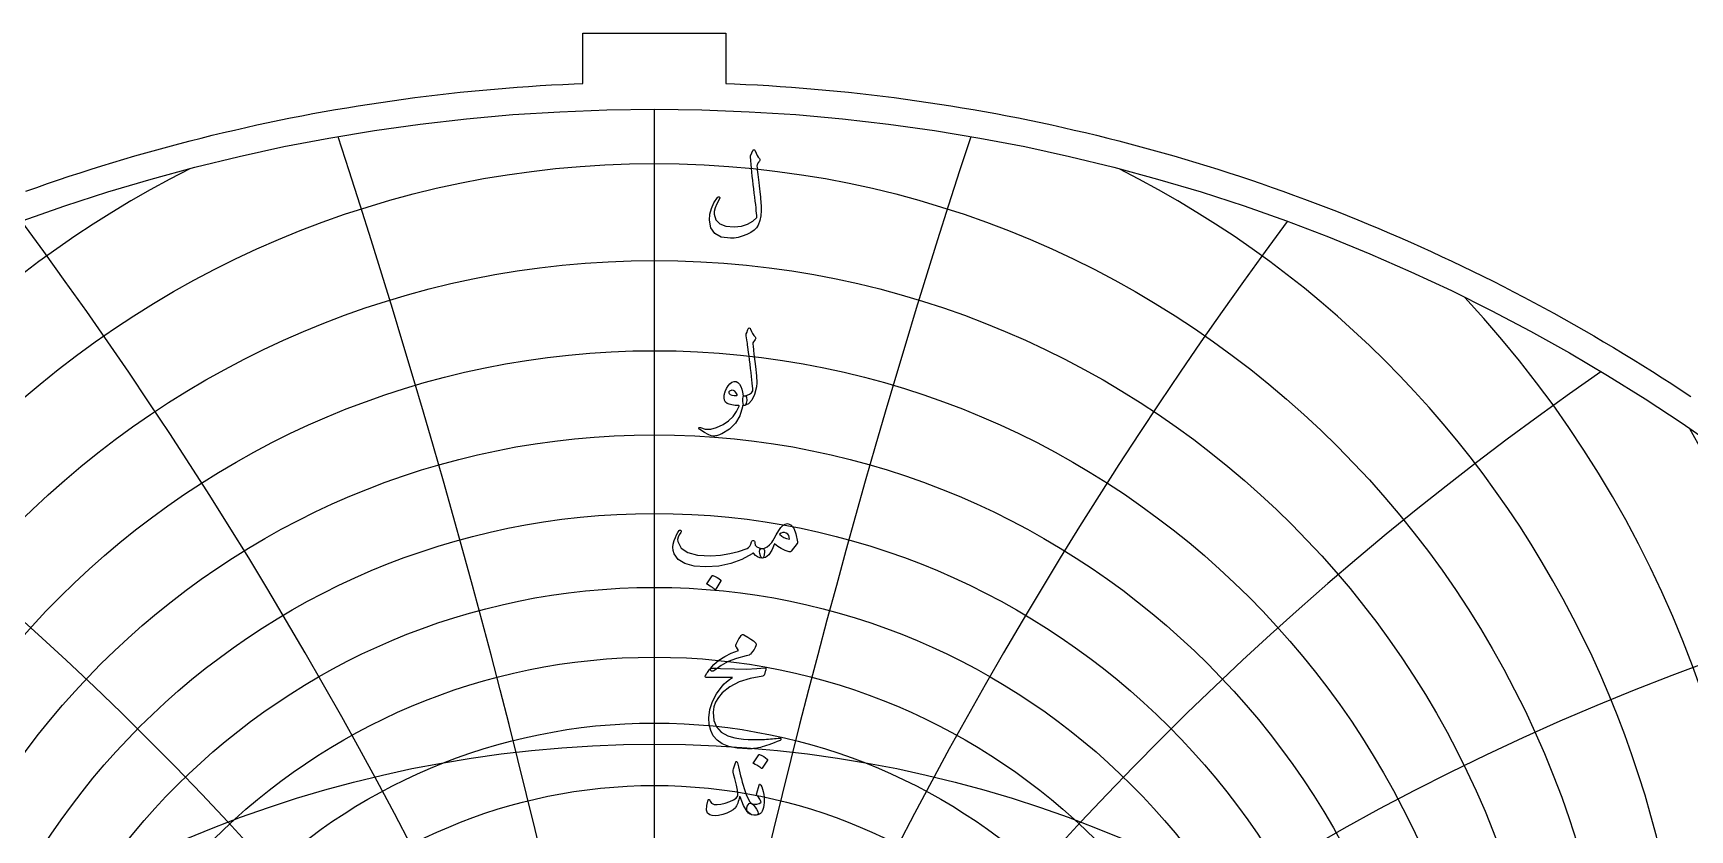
# Model space of a CAD drawing. Header units: millimetres. Extents: x -80 to 80, y -80 to 82.
# Drawn here: x -26.8 to 44.6, y 48.2 to 82.5 of the extents above; entities that cross this region are included whole.
import ezdxf

# ---------------------------------------------------------------- set-up
doc = ezdxf.new("R2010")
doc.units = ezdxf.units.MM
for name, color, linetype in [('CUT_OUTER', 1, 'Continuous'), ('ENGRAVE', 7, 'Continuous'), ('ENGRAVE_FINE', 8, 'Continuous'), ('TEXT', 5, 'Continuous')]:
    doc.layers.add(name, color=color, linetype=linetype)

msp = doc.modelspace()

# ---------------------------------------------------------------- linework, layer by layer
at = {"layer": 'CUT_OUTER'}
msp.add_lwpolyline([(-27.0758, 75.6719), (-26.611, 75.8366), (-26.1452, 75.9985), (-25.6784, 76.1575), (-25.2106, 76.3136), (-24.7419, 76.4668), (-24.2722, 76.6172), (-23.8016, 76.7647), (-23.3302, 76.9093), (-22.8578, 77.051), (-22.3846, 77.1898), (-21.9106, 77.3257), (-21.4357, 77.4587), (-20.96, 77.5888), (-20.4836, 77.7159), (-20.0063, 77.8401), (-19.5283, 77.9614), (-19.0496, 78.0798), (-18.5701, 78.1952), (-18.09, 78.3077), (-17.6092, 78.4172), (-17.1277, 78.5238), (-16.6455, 78.6274), (-16.1628, 78.728), (-15.6794, 78.8257), (-15.1954, 78.9204), (-14.7109, 79.0122), (-14.2258, 79.101), (-13.7402, 79.1868), (-13.2541, 79.2696), (-12.7674, 79.3494), (-12.2803, 79.4263), (-11.7927, 79.5001), (-11.3047, 79.571), (-10.8163, 79.6388), (-10.3274, 79.7037), (-9.8381, 79.7656), (-9.3485, 79.8244), (-8.8586, 79.8803), (-8.3683, 79.9332), (-7.8776, 79.983), (-7.3867, 80.0298), (-6.8955, 80.0736), (-6.4041, 80.1144), (-5.9124, 80.1522), (-5.4205, 80.187), (-4.9283, 80.2188), (-4.436, 80.2475), (-3.9436, 80.2732), (-3.4509, 80.2959), (-3.08, 80.3107), (-3.08, 82.482), (3.08, 82.482), (3.08, 80.3107), (3.4509, 80.2959), (3.9436, 80.2732), (4.436, 80.2475), (4.9283, 80.2188), (5.4205, 80.187), (5.9124, 80.1522), (6.4041, 80.1144), (6.8955, 80.0736), (7.3867, 80.0298), (7.8776, 79.983), (8.3683, 79.9332), (8.8586, 79.8803), (9.3485, 79.8244), (9.8381, 79.7656), (10.3274, 79.7037), (10.8163, 79.6388), (11.3047, 79.571), (11.7927, 79.5001), (12.2803, 79.4263), (12.7674, 79.3494), (13.2541, 79.2696), (13.7402, 79.1868), (14.2258, 79.101), (14.7109, 79.0122), (15.1954, 78.9204), (15.6794, 78.8257), (16.1628, 78.728), (16.6455, 78.6274), (17.1277, 78.5238), (17.6092, 78.4172), (18.09, 78.3077), (18.5701, 78.1952), (19.0496, 78.0798), (19.5283, 77.9614), (20.0063, 77.8401), (20.4836, 77.7159), (20.96, 77.5888), (21.4357, 77.4587), (21.9106, 77.3257), (22.3846, 77.1898), (22.8578, 77.051), (23.3302, 76.9093), (23.8016, 76.7647), (24.2722, 76.6172), (24.7419, 76.4668), (25.2106, 76.3136), (25.6784, 76.1575), (26.1452, 75.9985), (26.611, 75.8366), (27.0758, 75.6719), (27.5396, 75.5043), (28.0024, 75.3339), (28.4641, 75.1607), (28.9248, 74.9846), (29.3843, 74.8057), (29.8428, 74.624), (30.3001, 74.4395), (30.7563, 74.2522), (31.2113, 74.0621), (31.6651, 73.8692), (32.1178, 73.6735), (32.5692, 73.475), (33.0195, 73.2738), (33.4684, 73.0698), (33.9162, 72.8631), (34.3626, 72.6536), (34.8078, 72.4414), (35.2516, 72.2265), (35.6941, 72.0088), (36.1353, 71.7884), (36.5751, 71.5654), (37.0135, 71.3396), (37.4505, 71.1111), (37.8862, 70.88), (38.3204, 70.6462), (38.7531, 70.4098), (39.1844, 70.1706), (39.6142, 69.9289), (40.0426, 69.6845), (40.4694, 69.4375), (40.8947, 69.1879), (41.3184, 68.9356), (41.7406, 68.6808), (42.1613, 68.4234), (42.5803, 68.1634), (42.9978, 67.9009), (43.4136, 67.6358), (43.8278, 67.3681), (44.2403, 67.0979), (44.6512, 66.8252)], dxfattribs=at)
at = {"layer": 'ENGRAVE'}
msp.add_lwpolyline([(0, -79.2), (0, 79.2)], dxfattribs=at)
for centre, radius in [((0, 0), 79.2), ((0, 33.845), 38.8369), ((0, 28.7029), 26.8925), ((0, 0), 51.8435)]:
    msp.add_circle(centre, radius, dxfattribs=at)
msp.add_arc((0, 42.7672), 54.7362, 161.989839, 18.010161, dxfattribs=at)
at = {"layer": 'ENGRAVE_FINE'}
for centre, radius in [((0, 35.2478), 41.6134), ((0, 32.5867), 36.2119), ((0, 31.4563), 33.7199), ((0, 30.4399), 31.3448), ((0, 29.5254), 29.073), ((0, 27.9636), 24.7927), ((0, 27.3002), 22.7645)]:
    msp.add_circle(centre, radius, dxfattribs=at)
for centre, radius, start, end in [((-389.579, -45.0669), 395.5889, 3.747031, 18.1283), ((-389.579, -45.0669), 395.5889, 3.747031, 18.1283), ((389.579, -45.0669), 395.5889, 161.8717, 176.252969), ((389.579, -45.0669), 395.5889, 161.8717, 176.252969), ((0, 36.815), 44.563, 116.694811, 63.305189), ((-188.7333, -45.0669), 200.8457, 7.543642, 36.486596), ((-188.7333, -45.0669), 200.8457, 7.543642, 36.486596), ((188.7333, -45.0669), 200.8457, 143.513404, 172.456358), ((188.7333, -45.0669), 200.8457, 143.513404, 172.456358), ((0, 38.5703), 47.7117, 137.032807, 42.967193), ((-118.9803, -45.0669), 137.3866, 11.441846, 55.306369), ((-118.9803, -45.0669), 137.3866, 11.441846, 55.306369), ((118.9803, -45.0669), 137.3866, 124.693631, 168.558154), ((118.9803, -45.0669), 137.3866, 124.693631, 168.558154), ((0, 40.5427), 51.0904, 150.83708, 29.16292), ((-81.8655, -45.0669), 106.8678, 15.498747, 74.808085), ((-81.8655, -45.0669), 106.8678, 15.498747, 74.808085), ((81.8655, -45.0669), 106.8678, 105.191915, 164.501253), ((81.8655, -45.0669), 106.8678, 105.191915, 164.501253), ((0, 45.2872), 58.6948, 171.599741, 8.400259)]:
    msp.add_arc(centre, radius, start, end, dxfattribs=at)
at = {"layer": 'TEXT'}
for points in [[(4.2412, 77.4251), (4.2494, 77.4394), (4.26, 77.4497), (4.2729, 77.4558), (4.2881, 77.4579), (4.3033, 77.4552), (4.3162, 77.4473), (4.3267, 77.4342), (4.3349, 77.4157), (4.3785, 77.3083), (4.4251, 77.2155), (4.4746, 77.1373), (4.527, 77.0738), (4.5425, 77.051), (4.5469, 77.0246), (4.5401, 76.9947), (4.5223, 76.9614), (4.5109, 76.9453), (4.5, 76.9298), (4.4898, 76.9148), (4.4801, 76.9005), (4.471, 76.887), (4.4626, 76.8747), (4.4547, 76.8636), (4.4473, 76.8536), (4.435, 76.8355), (4.4263, 76.8138), (4.421, 76.7887), (4.4192, 76.76), (4.4248, 76.679), (4.4321, 76.5908), (4.4412, 76.4952), (4.452, 76.3923), (4.4643, 76.2821), (4.4778, 76.1645), (4.4924, 76.0397), (4.5082, 75.9075), (4.5259, 75.7756), (4.5416, 75.6516), (4.5552, 75.5356), (4.5668, 75.4274), (4.5766, 75.3269), (4.5849, 75.2336), (4.5918, 75.1477), (4.5972, 75.0691), (4.6034, 74.8364), (4.5843, 74.6159), (4.5401, 74.4078), (4.4708, 74.2119), (4.4031, 74.0969), (4.2986, 73.9906), (4.1572, 73.8931), (3.9789, 73.8044), (3.7857, 73.731), (3.6042, 73.6792), (3.4344, 73.649), (3.2764, 73.6405), (2.8806, 73.695), (2.5972, 73.8443), (2.4262, 74.0884), (2.3677, 74.4274), (2.3882, 74.68), (2.4543, 74.9274), (2.5662, 75.1695), (2.7237, 75.4063), (2.7357, 75.4201), (2.7483, 75.4286), (2.7614, 75.4318), (2.7752, 75.4298), (2.7898, 75.4242), (2.801, 75.4169), (2.8086, 75.4078), (2.8127, 75.397), (2.8156, 75.3809), (2.815, 75.3653), (2.8109, 75.3504), (2.8033, 75.3361), (2.6959, 75.1268), (2.6218, 74.9485), (2.5811, 74.8012), (2.5738, 74.685), (2.6519, 74.4347), (2.8209, 74.26), (3.0805, 74.1607), (3.4309, 74.137), (3.7468, 74.1713), (4.0152, 74.2506), (4.2363, 74.375), (4.4099, 74.5445), (4.4062, 74.6263), (4.3999, 74.7219), (4.391, 74.8312), (4.3794, 74.9543), (4.3649, 75.0915), (4.3472, 75.243), (4.3263, 75.4088), (4.3021, 75.589), (4.2793, 75.7749), (4.2576, 75.9579), (4.2371, 76.1379), (4.2178, 76.315), (4.2, 76.4892), (4.1839, 76.6604), (4.1695, 76.8288), (4.1569, 76.9942), (4.1382, 77.1534), (4.1391, 77.1716), (4.1417, 77.1885), (4.1461, 77.2044), (4.1523, 77.219)], [(3.9579, 69.5259), (3.9895, 69.6023), (4.0141, 69.6629), (4.0316, 69.7077), (4.0422, 69.7367), (4.0504, 69.7552), (4.0609, 69.7683), (4.0738, 69.7762), (4.089, 69.7789), (4.1063, 69.7759), (4.1206, 69.7672), (4.1321, 69.7525), (4.1405, 69.732), (4.1795, 69.6316), (4.226, 69.5412), (4.2802, 69.4607), (4.3419, 69.3901), (4.3592, 69.3676), (4.3642, 69.3421), (4.3569, 69.3137), (4.3373, 69.2824), (4.2342, 69.1372), (4.2412, 69.0722), (4.2483, 69.0084), (4.2553, 68.9457), (4.2623, 68.8843), (4.2693, 68.8239), (4.2764, 68.7648), (4.2834, 68.7069), (4.2904, 68.6501), (4.3551, 68.1243), (4.3946, 67.7133), (4.409, 67.417), (4.3982, 67.2355), (4.3097, 66.9062), (4.1944, 66.6629), (4.0521, 66.5057), (3.8829, 66.4346), (3.8782, 66.4346), (3.8736, 66.4346), (3.8689, 66.4346), (3.8642, 66.4346), (3.8364, 66.4609), (3.8185, 66.5212), (3.8106, 66.6155), (3.8127, 66.7437), (3.8171, 66.7911), (3.8302, 66.8257), (3.8522, 66.8474), (3.8829, 66.8561), (4.0018, 66.8798), (4.1007, 66.9229), (4.1798, 66.9852), (4.2389, 67.0669), (4.235, 67.165), (4.2278, 67.2765), (4.2174, 67.4015), (4.2038, 67.54), (4.1872, 67.6913), (4.1681, 67.855), (4.1463, 68.0309), (4.1218, 68.2191), (4.0993, 68.4042), (4.0785, 68.5704), (4.0595, 68.718), (4.0422, 68.8468), (4.0273, 68.9569), (4.0152, 69.0482), (4.0062, 69.1208), (4, 69.1747), (3.9532, 69.4416), (3.9517, 69.468), (3.952, 69.4908), (3.9541, 69.5101), (3.9579, 69.5259)], [(3.7893, 66.3831), (3.6795, 65.9975), (3.4953, 65.6746), (3.2368, 65.4144), (2.904, 65.2168), (2.8575, 65.1967), (2.8115, 65.1787), (2.7661, 65.1628), (2.7213, 65.1489), (2.6774, 65.1373), (2.6347, 65.1284), (2.5931, 65.1221), (2.5527, 65.1184), (2.452, 65.1328), (2.3185, 65.1852), (2.1522, 65.2756), (1.9532, 65.4041), (1.9318, 65.4226), (1.9192, 65.4404), (1.9154, 65.4577), (1.9204, 65.4744), (1.9315, 65.4873), (1.9461, 65.4931), (1.9643, 65.492), (1.986, 65.4838), (2.1929, 65.4167), (2.4251, 65.417), (2.6824, 65.4846), (2.9649, 65.6196), (3.1956, 65.7762), (3.3864, 65.9603), (3.5375, 66.172), (3.6487, 66.4112), (3.6479, 66.4197), (3.6452, 66.4264), (3.6408, 66.4314), (3.6347, 66.4346), (3.4734, 66.444), (3.3361, 66.4627), (3.2228, 66.4908), (3.1335, 66.5283), (3.0644, 66.5862), (3.0211, 66.6664), (3.0035, 66.7689), (3.0117, 66.8936), (3.0144, 66.9101), (3.0176, 66.927), (3.0214, 66.9441), (3.0258, 66.9615), (3.0308, 66.9795), (3.0363, 66.9984), (3.0425, 67.0182), (3.0492, 67.0388), (3.1042, 67.1726), (3.171, 67.2835), (3.2494, 67.3717), (3.3396, 67.4369), (3.4318, 67.4727), (3.5164, 67.4721), (3.5934, 67.4352), (3.6628, 67.362), (3.7234, 67.2601), (3.7693, 67.1419), (3.8007, 67.0072), (3.8174, 66.8561), (3.8266, 66.8563), (3.8355, 66.8567), (3.8441, 66.8575), (3.8525, 66.8585), (3.8608, 66.8595), (3.8695, 66.8602), (3.8784, 66.8607), (3.8876, 66.8608), (3.9192, 66.8541), (3.9438, 66.8339), (3.9614, 66.8002), (3.9719, 66.7531), (3.9763, 66.7013), (3.9754, 66.6489), (3.9693, 66.5959), (3.9579, 66.5423), (3.9429, 66.4952), (3.9263, 66.4615), (3.9078, 66.4413), (3.8876, 66.4346), (3.7986, 66.4346), (3.798, 66.4261), (3.7963, 66.4147), (3.7934, 66.4003), (3.7893, 66.3831)], [(3.5644, 66.9077), (3.5152, 66.9934), (3.4614, 67.054), (3.4028, 67.0895), (3.3396, 67.0997), (3.3018, 67.0897), (3.2682, 67.0739), (3.2386, 67.0523), (3.2131, 67.0248), (3.2049, 67.0101), (3.2038, 66.9943), (3.2096, 66.9773), (3.2225, 66.9592), (3.2708, 66.9167), (3.3408, 66.8878), (3.4324, 66.8722), (3.5457, 66.8702), (3.5574, 66.8725), (3.5644, 66.8796), (3.5668, 66.8913), (3.5644, 66.9077)], [(1.0679, 61.0465), (1.0846, 61.0646), (1.1019, 61.0723), (1.1197, 61.0693), (1.1382, 61.0559), (1.1522, 61.0383), (1.1569, 61.0184), (1.1522, 60.9961), (1.1382, 60.9716), (1.0668, 60.8609), (1.0211, 60.7584), (1.0012, 60.6642), (1.007, 60.5781), (1.1537, 60.2953), (1.4391, 60.098), (1.8633, 59.9862), (2.4262, 59.9598), (2.844, 59.9906), (3.2448, 60.0547), (3.6285, 60.1522), (3.9953, 60.283), (4.06, 60.3214), (4.1136, 60.3802), (4.1561, 60.4596), (4.1874, 60.5594), (4.1979, 60.5878), (4.2155, 60.6074), (4.2401, 60.6182), (4.2717, 60.6203), (4.2942, 60.6106), (4.3103, 60.591), (4.32, 60.5614), (4.3232, 60.5219), (4.3452, 60.4241), (4.4064, 60.3509), (4.5068, 60.3023), (4.6464, 60.2783), (4.6968, 60.2672), (4.7307, 60.2385), (4.7483, 60.1923), (4.7494, 60.1285), (4.7325, 60.0096), (4.7096, 59.9247), (4.6809, 59.8738), (4.6464, 59.8568), (4.5436, 59.8703), (4.4462, 59.9107), (4.354, 59.978), (4.267, 60.0723), (4.2597, 60.0761), (4.2471, 60.0734), (4.2292, 60.0643), (4.2061, 60.0488), (3.7693, 59.8029), (3.2928, 59.6273), (2.7764, 59.5219), (2.2202, 59.4868), (1.7061, 59.5219), (1.3068, 59.6273), (1.0223, 59.8029), (0.8525, 60.0488), (0.8138, 60.1861), (0.8009, 60.3264), (0.8138, 60.4695), (0.8525, 60.6156), (0.9046, 60.7514), (0.9579, 60.8685), (1.0123, 60.9669), (1.0679, 61.0465)], [(5.7331, 61.3463), (5.8797, 61.2942), (6.0012, 61.1472), (6.0975, 60.9054), (6.1687, 60.5687), (6.1713, 60.5444), (6.1698, 60.5231), (6.1643, 60.5046), (6.1546, 60.4891), (5.897, 60.1659), (5.8791, 60.1463), (5.8584, 60.1343), (5.8346, 60.1299), (5.808, 60.1331), (5.6329, 60.1929), (5.4684, 60.269), (5.3144, 60.3615), (5.171, 60.4704), (5.0554, 60.2019), (4.9286, 60.0102), (4.7907, 59.8951), (4.6417, 59.8568), (4.625, 59.8629), (4.6078, 59.8814), (4.5899, 59.9121), (4.5715, 59.9552), (4.5431, 60.0617), (4.5328, 60.1472), (4.5407, 60.2116), (4.5668, 60.2549), (4.582, 60.2652), (4.5996, 60.2725), (4.6195, 60.2769), (4.6417, 60.2783), (4.7483, 60.2965), (4.8525, 60.3463), (4.9544, 60.4276), (5.0539, 60.5406), (5.0975, 60.6062), (5.1628, 60.7139), (5.2497, 60.8638), (5.3583, 61.0559), (5.4432, 61.1829), (5.534, 61.2737), (5.6306, 61.3281), (5.7331, 61.3463)], [(5.3958, 60.8872), (5.4836, 60.8141), (5.5832, 60.7538), (5.6944, 60.7063), (5.8174, 60.6718), (5.8106, 60.764), (5.7858, 60.8392), (5.7427, 60.8975), (5.6815, 60.9388), (5.611, 60.9601), (5.5398, 60.9587), (5.4681, 60.9344), (5.3958, 60.8872)], [(2.4871, 59.1027), (2.493, 59.1085), (2.5012, 59.1121), (2.5117, 59.1132), (2.5246, 59.1121), (2.6156, 59.0752), (2.7014, 59.0301), (2.7819, 58.9768), (2.8572, 58.9153), (2.8645, 58.906), (2.8677, 58.8966), (2.8668, 58.8872), (2.8618, 58.8779), (2.6417, 58.5219), (2.6335, 58.5134), (2.623, 58.5114), (2.6101, 58.5157), (2.5949, 58.5266), (2.5817, 58.5359), (2.5609, 58.55), (2.5325, 58.5687), (2.4965, 58.5922), (2.4523, 58.6203), (2.3993, 58.653), (2.3375, 58.6905), (2.267, 58.7327), (2.2576, 58.7397), (2.2529, 58.7467), (2.2529, 58.7537), (2.2576, 58.7608)], [(3.9532, 55.6494), (3.5439, 55.5425), (3.1827, 55.4046), (2.8695, 55.2357), (2.6042, 55.0358), (2.5635, 55.0051), (2.5258, 54.9878), (2.4909, 54.984), (2.459, 54.9936), (2.4219, 55.0378), (2.4274, 55.1002), (2.4757, 55.1807), (2.5668, 55.2794), (2.7819, 55.4579), (3.0293, 55.6189), (3.3089, 55.7624), (3.6206, 55.8883), (3.5316, 56.0194), (3.515, 56.0522), (3.507, 56.085), (3.5079, 56.1178), (3.5176, 56.1506), (3.5805, 56.2756), (3.6382, 56.3789), (3.6906, 56.4606), (3.7377, 56.5206), (3.7679, 56.549), (3.7974, 56.5639), (3.8264, 56.5654), (3.8548, 56.5534), (4.0196, 56.4603), (4.1581, 56.373), (4.2702, 56.2917), (4.356, 56.2161), (4.3727, 56.1918), (4.3806, 56.1611), (4.3797, 56.1239), (4.3701, 56.0803), (4.3399, 56.0121), (4.2916, 55.9292), (4.2251, 55.8318), (4.1405, 55.7196), (4.1183, 55.703), (4.0797, 55.6857), (4.0246, 55.6678), (3.9532, 55.6494)], [(2.8478, 55.1061), (3.4488, 55.085), (3.9684, 55.0826), (4.4066, 55.099), (4.7635, 55.1342), (4.7745, 55.1355), (4.784, 55.1347), (4.792, 55.132), (4.7986, 55.1271), (4.8035, 55.1205), (4.8062, 55.1125), (4.807, 55.103), (4.8057, 55.092), (4.7964, 55.0493), (4.7875, 55.01), (4.7789, 54.9743), (4.7705, 54.9421), (4.7625, 54.9134), (4.7547, 54.8883), (4.7472, 54.8666), (4.7401, 54.8484), (4.7249, 54.8195), (4.7073, 54.7981), (4.6874, 54.7843), (4.6651, 54.7782), (4.1241, 54.6801), (3.6534, 54.5264), (3.2529, 54.3171), (2.9227, 54.0522), (2.7559, 53.8616), (2.6347, 53.6599), (2.5591, 53.4471), (2.5293, 53.2231), (2.558, 52.8716), (2.6721, 52.585), (2.8718, 52.3634), (3.1569, 52.2067), (3.3048, 52.1593), (3.4672, 52.1201), (3.6443, 52.0891), (3.8361, 52.0662), (4.0422, 52.0513), (4.2623, 52.044), (4.4965, 52.0443), (4.7448, 52.0522), (4.833, 52.0571), (4.9198, 52.0627), (5.0052, 52.0689), (5.089, 52.0756), (5.1708, 52.0829), (5.25, 52.0908), (5.3266, 52.0993), (5.4005, 52.1084), (5.423, 52.1095), (5.4391, 52.1037), (5.4488, 52.0908), (5.452, 52.0709), (5.4503, 52.0478), (5.445, 52.0299), (5.4362, 52.0173), (5.4239, 52.01), (5.2916, 51.9541), (5.1663, 51.9035), (5.048, 51.8581), (4.9368, 51.818), (4.8329, 51.7828), (4.7366, 51.7524), (4.6479, 51.7266), (4.5668, 51.7056), (4.4905, 51.69), (4.4163, 51.6763), (4.3441, 51.6643), (4.274, 51.654), (4.2057, 51.6461), (4.1388, 51.6412), (4.0734, 51.6391), (4.0094, 51.64), (3.5726, 51.6739), (3.2085, 51.7477), (2.9169, 51.8613), (2.6979, 52.0147), (2.5372, 52.2064), (2.4251, 52.4304), (2.3615, 52.6865), (2.3466, 52.9749), (2.3926, 53.3326), (2.5024, 53.6798), (2.676, 54.0165), (2.9134, 54.3426), (3.0062, 54.4412), (3.1113, 54.5358), (3.2287, 54.6262), (3.3583, 54.7126), (2.2248, 54.722), (2.1976, 54.7337), (2.1862, 54.7548), (2.1906, 54.7852), (2.2108, 54.825), (2.2488, 54.883), (2.2834, 54.9351), (2.3144, 54.9813), (2.3419, 55.0217), (2.3659, 55.056), (2.3864, 55.0838), (2.4034, 55.1052), (2.4169, 55.1201), (2.4473, 55.1227), (2.5293, 55.1213), (2.6628, 55.1157), (2.8478, 55.1061)], [(4.4942, 51.3872), (4.5, 51.393), (4.5082, 51.3965), (4.5188, 51.3977), (4.5316, 51.3965), (4.6227, 51.3596), (4.7085, 51.3146), (4.789, 51.2613), (4.8642, 51.1998), (4.8715, 51.1904), (4.8747, 51.1811), (4.8739, 51.1717), (4.8689, 51.1623), (4.6487, 50.8064), (4.6405, 50.7979), (4.63, 50.7958), (4.6171, 50.8002), (4.6019, 50.811), (4.5887, 50.8204), (4.5679, 50.8345), (4.5395, 50.8532), (4.5035, 50.8766), (4.4593, 50.9047), (4.4064, 50.9375), (4.3446, 50.975), (4.274, 51.0171), (4.2647, 51.0242), (4.26, 51.0312), (4.26, 51.0382), (4.2647, 51.0452)], [(3.5902, 50.9844), (3.6171, 50.8615), (3.6464, 50.7367), (3.678, 50.6098), (3.712, 50.4808), (3.7483, 50.3492), (3.7869, 50.2144), (3.8279, 50.0764), (3.8712, 49.9352), (3.9587, 49.6811), (4.0387, 49.4902), (4.111, 49.3626), (4.1757, 49.2982), (4.2322, 49.2598), (4.2893, 49.2057), (4.3469, 49.1357), (4.4052, 49.0499), (4.4602, 48.9436), (4.4754, 48.8637), (4.4508, 48.8102), (4.3864, 48.7829), (4.1783, 48.804), (3.9942, 48.9422), (3.834, 49.1975), (3.6979, 49.5698), (3.695, 49.576), (3.6909, 49.5804), (3.6856, 49.583), (3.6792, 49.5839), (3.6745, 49.583), (3.6698, 49.5804), (3.6651, 49.576), (3.6604, 49.5698), (3.6473, 49.5095), (3.6312, 49.4457), (3.6121, 49.3784), (3.5902, 49.3075), (3.5662, 49.2405), (3.541, 49.1846), (3.5147, 49.1398), (3.4871, 49.1061), (3.3882, 49.0198), (3.2647, 48.9434), (3.1165, 48.8769), (2.9438, 48.8204), (2.7682, 48.7785), (2.6159, 48.7607), (2.4871, 48.7668), (2.3817, 48.797), (2.2916, 48.8725), (2.2506, 49.0054), (2.2588, 49.1957), (2.3162, 49.4434), (2.3217, 49.4516), (2.3291, 49.4574), (2.3381, 49.4609), (2.349, 49.4621), (2.3618, 49.4606), (2.3724, 49.4562), (2.3806, 49.4489), (2.3864, 49.4387), (2.4087, 49.3869), (2.4333, 49.3438), (2.4602, 49.3096), (2.4895, 49.2841), (2.5808, 49.2501), (2.7049, 49.242), (2.8618, 49.2595), (3.0515, 49.3028), (3.2538, 49.3678), (3.411, 49.441), (3.5231, 49.5224), (3.5902, 49.612), (3.6013, 49.7027), (3.5832, 49.8579), (3.5357, 50.0774), (3.459, 50.3614), (3.4222, 50.511), (3.4005, 50.6319), (3.3941, 50.7241), (3.4028, 50.7876), (3.4918, 51.0406), (3.5015, 51.0672), (3.5117, 51.0862), (3.5226, 51.0976), (3.534, 51.1014), (3.548, 51.0941), (3.5621, 51.0722), (3.5761, 51.0356), (3.5902, 50.9844)], [(4.5363, 49.4715), (4.5088, 49.5174), (4.4825, 49.5569), (4.4573, 49.59), (4.4333, 49.6167), (4.416, 49.6395), (4.4064, 49.6658), (4.4043, 49.6957), (4.4099, 49.7291), (4.5082, 50.085), (4.522, 50.1161), (4.5398, 50.1249), (4.5618, 50.1114), (4.5879, 50.0757), (4.6271, 49.9999), (4.6605, 49.9082), (4.688, 49.8008), (4.7096, 49.6776), (4.7222, 49.5593), (4.7272, 49.4434), (4.7246, 49.3298), (4.7143, 49.2185), (4.6976, 49.1216), (4.6757, 49.037), (4.6484, 48.9647), (4.616, 48.9047), (4.5758, 48.8602), (4.5211, 48.8251), (4.4517, 48.7993), (4.3677, 48.7829), (4.2816, 48.7797), (4.2014, 48.7935), (4.1271, 48.8242), (4.0586, 48.8719), (4.0056, 48.9325), (3.9778, 49.0019), (3.9751, 49.0801), (3.9977, 49.167), (4.0337, 49.2381), (4.0761, 49.2829), (4.125, 49.3014), (4.1804, 49.2935), (4.308, 49.2627), (4.4192, 49.2595), (4.5141, 49.2838), (4.5925, 49.3356), (4.5943, 49.3494), (4.5855, 49.3766), (4.5662, 49.4173), (4.5363, 49.4715)]]:
    msp.add_lwpolyline(points, close=True, dxfattribs=at)

doc.saveas('drawing.dxf')
